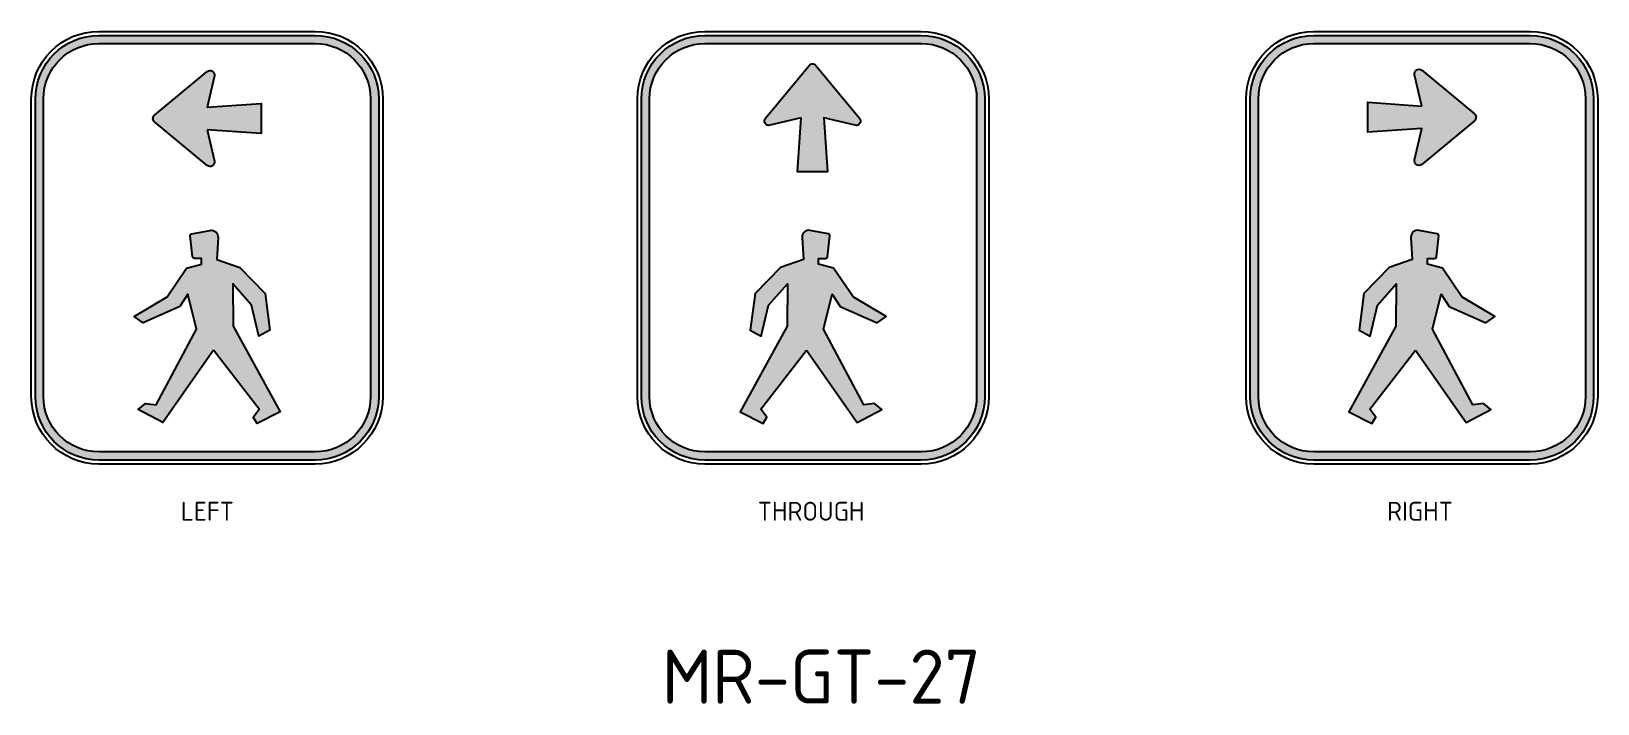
# Model space of a CAD drawing. Extents: x 50 to 339, y 106 to 230.
import ezdxf
from ezdxf.enums import TextEntityAlignment as Align

# ---------------------------------------------------------------- set-up
doc = ezdxf.new("R2010")
doc.units = 0
doc.header["$LTSCALE"] = 12
for name, color, linetype in [('L25', 1, 'CONTINUOUS'), ('L35', 3, 'CONTINUOUS'), ('T35', 3, 'CONTINUOUS')]:
    doc.layers.add(name, color=color, linetype=linetype)
doc.styles.add('ISO', font='iso3098b')

msp = doc.modelspace()

# ---------------------------------------------------------------- hatches: boundary and pattern name
at = {"layer": 'L25'}
h = msp.add_hatch(color=256, dxfattribs=at)
edge = h.paths.add_edge_path(flags=16)
edge.add_arc((62.26220804850846, 162.5200196353529), 10.25, 180, 270, ccw=False)
edge.add_line((52.01220804850846, 162.5200196353529), (52.01220804850846, 217.520019635353))
edge.add_arc((62.26220804850846, 217.5200196353529), 10.25, 90, 180, ccw=False)
edge.add_line((62.26220804850846, 227.7700196353529), (102.2622080485085, 227.7700196353529))
edge.add_arc((102.2622080485085, 217.5200196353529), 10.25, 0, 89.99999999999977, ccw=False)
edge.add_line((112.5122080485085, 217.5200196353529), (112.5122080485085, 162.5200196353529))
edge.add_arc((102.2622080485085, 162.5200196353529), 10.25, -90, 0, ccw=False)
edge.add_line((102.2622080485085, 152.2700196353529), (62.26220804850846, 152.2700196353529))
edge = h.paths.add_edge_path()
edge.add_arc((62.26220804850846, 162.5200196353529), 11.75, 180, 270, ccw=False)
edge.add_line((50.51220804850846, 162.5200196353529), (50.51220804850846, 217.520019635353))
edge.add_arc((62.26220804850846, 217.5200196353529), 11.75, 90, 180, ccw=False)
edge.add_line((62.26220804850846, 229.2700196353529), (102.2622080485085, 229.2700196353529))
edge.add_arc((102.2622080485085, 217.5200196353529), 11.75, 0, 89.99999999999977, ccw=False)
edge.add_line((114.0122080485085, 217.5200196353529), (114.0122080485085, 162.5200196353529))
edge.add_arc((102.2622080485085, 162.5200196353529), 11.75, -90, 0, ccw=False)
edge.add_line((102.2622080485085, 150.7700196353529), (62.26220804850846, 150.7700196353529))
h = msp.add_hatch(color=256, dxfattribs=at)
edge = h.paths.add_edge_path(flags=16)
edge.add_arc((174.35713138643, 162.5200196353529), 10.25, 180, 270, ccw=False)
edge.add_line((164.10713138643, 162.5200196353529), (164.10713138643, 217.520019635353))
edge.add_arc((174.35713138643, 217.5200196353529), 10.25, 90, 180, ccw=False)
edge.add_line((174.35713138643, 227.7700196353529), (214.35713138643, 227.7700196353529))
edge.add_arc((214.35713138643, 217.5200196353529), 10.25, 0, 89.99999999999977, ccw=False)
edge.add_line((224.60713138643, 217.5200196353529), (224.60713138643, 162.5200196353529))
edge.add_arc((214.35713138643, 162.5200196353529), 10.25, -90, 0, ccw=False)
edge.add_line((214.35713138643, 152.2700196353529), (174.35713138643, 152.2700196353529))
edge = h.paths.add_edge_path()
edge.add_arc((174.35713138643, 162.5200196353529), 11.75, 180, 270, ccw=False)
edge.add_line((162.60713138643, 162.5200196353529), (162.60713138643, 217.520019635353))
edge.add_arc((174.35713138643, 217.5200196353529), 11.75, 90, 180, ccw=False)
edge.add_line((174.35713138643, 229.2700196353529), (214.35713138643, 229.2700196353529))
edge.add_arc((214.35713138643, 217.5200196353529), 11.75, 0, 89.99999999999977, ccw=False)
edge.add_line((226.10713138643, 217.5200196353529), (226.10713138643, 162.5200196353529))
edge.add_arc((214.35713138643, 162.5200196353529), 11.75, -90, 0, ccw=False)
edge.add_line((214.35713138643, 150.7700196353529), (174.35713138643, 150.7700196353529))
h = msp.add_hatch(color=256, dxfattribs=at)
edge = h.paths.add_edge_path(flags=16)
edge.add_arc((286.9747241377586, 162.5200196353529), 10.25, 180, 270, ccw=False)
edge.add_line((276.7247241377586, 162.5200196353529), (276.7247241377586, 217.520019635353))
edge.add_arc((286.9747241377586, 217.5200196353529), 10.25, 90, 180, ccw=False)
edge.add_line((286.9747241377586, 227.7700196353529), (326.9747241377586, 227.7700196353529))
edge.add_arc((326.9747241377586, 217.5200196353529), 10.25, 0, 89.99999999999977, ccw=False)
edge.add_line((337.2247241377586, 217.5200196353529), (337.2247241377586, 162.5200196353529))
edge.add_arc((326.9747241377586, 162.5200196353529), 10.25, -90, 0, ccw=False)
edge.add_line((326.9747241377586, 152.2700196353529), (286.9747241377586, 152.2700196353529))
edge = h.paths.add_edge_path()
edge.add_arc((286.9747241377586, 162.5200196353529), 11.75, 180, 270, ccw=False)
edge.add_line((275.2247241377586, 162.5200196353529), (275.2247241377586, 217.520019635353))
edge.add_arc((286.9747241377586, 217.5200196353529), 11.75, 90, 180, ccw=False)
edge.add_line((286.9747241377586, 229.2700196353529), (326.9747241377586, 229.2700196353529))
edge.add_arc((326.9747241377586, 217.5200196353529), 11.75, 0, 89.99999999999977, ccw=False)
edge.add_line((338.7247241377586, 217.5200196353529), (338.7247241377586, 162.5200196353529))
edge.add_arc((326.9747241377586, 162.5200196353529), 11.75, -90, 0, ccw=False)
edge.add_line((326.9747241377586, 150.7700196353529), (286.9747241377586, 150.7700196353529))
h = msp.add_hatch(color=256, dxfattribs=at)
edge = h.paths.add_edge_path()
edge.add_line((192.1626869419855, 214.0200196353529), (186.3821837717038, 212.6534842714374))
edge.add_arc((186.1904647197633, 213.4644640797974), 0.8333333333333273, 140.3558250428549, 283.30077274216757, ccw=False)
edge.add_line((185.5487800856753, 213.996145633756), (193.6043356509198, 223.7183678559782))
edge.add_arc((194.2460202850077, 223.1866863020196), 0.8333333333333335, 39.64417495714508, 140.3558250428549, ccw=False)
edge.add_line((194.8877049190957, 223.7183678559782), (202.9432604649623, 213.996145633756))
edge.add_arc((202.3015758308744, 213.4644640797974), 0.8333333333333335, -103.30077274216751, 39.64417495714508, ccw=False)
edge.add_line((202.1098567789339, 212.6534842714374), (196.3293536086521, 214.0200196353529))
edge.add_line((196.3293536086521, 214.0200196353529), (197.0237980530966, 204.0200196353529))
edge.add_line((197.0237980530966, 204.0200196353529), (191.468242497541, 204.0200196353529))
edge.add_line((191.468242497541, 204.0200196353529), (192.1626869419855, 214.0200196353529))
h = msp.add_hatch(color=256, dxfattribs=at)
edge = h.paths.add_edge_path()
edge.add_line((82.26220804850846, 211.8255751909085), (83.628743412424, 206.0450720206267))
edge.add_arc((82.81776360406407, 205.8533529686863), 0.833333333333341, -129.64417495714588, 13.300772742167283, ccw=False)
edge.add_line((82.28608205010545, 205.2116683345983), (72.56385982788322, 213.2672238998427))
edge.add_arc((73.09554138184183, 213.9089085339307), 0.8333333333333335, 129.6441749571451, 230.3558250428549, ccw=False)
edge.add_line((72.56385982788322, 214.5505931680187), (82.28608205010545, 222.6061487138853))
edge.add_arc((82.81776360406407, 221.9644640797974), 0.8333333333333425, -13.300772742167283, 129.6441749571459, ccw=False)
edge.add_line((83.628743412424, 221.7727450278569), (82.26220804850846, 215.9922418575751))
edge.add_line((82.26220804850846, 215.9922418575751), (92.26220804850846, 216.6866863020196))
edge.add_line((92.26220804850846, 216.6866863020196), (92.26220804850846, 211.131130746464))
edge.add_line((92.26220804850846, 211.131130746464), (82.26220804850846, 211.8255751909085))
h = msp.add_hatch(color=256, dxfattribs=at)
edge = h.paths.add_edge_path()
edge.add_line((306.9747241377586, 216.2144640797974), (305.6081887738432, 221.9949672500791))
edge.add_arc((306.419168582203, 222.1866863020196), 0.8333333333332996, 50.35582504285492, 193.300772742168, ccw=False)
edge.add_line((306.9508501361616, 222.8283709361075), (316.6730723583838, 214.7728153708631))
edge.add_arc((316.1413908044252, 214.1311307367751), 0.8333333333333335, -50.35582504285492, 50.35582504285492, ccw=False)
edge.add_line((316.6730723583838, 213.4894461026872), (306.9508501361616, 205.4338905568205))
edge.add_arc((306.419168582203, 206.0755751909085), 0.8333333333333335, 166.6992272578329, 309.64417495714514, ccw=False)
edge.add_line((305.6081887738431, 206.2672942428489), (306.9747241377586, 212.0477974131308))
edge.add_line((306.9747241377586, 212.0477974131308), (296.9747241377586, 211.3533529686863))
edge.add_line((296.9747241377586, 211.3533529686863), (296.9747241377586, 216.9089085242418))
edge.add_line((296.9747241377586, 216.9089085242418), (306.9747241377586, 216.2144640797974))
h = msp.add_hatch(color=256, dxfattribs=at)
edge = h.paths.add_edge_path()
edge.add_line((83.4836367719343, 171.0750558124412), (74.0979222681716, 157.7127466697839))
edge.add_line((74.0979222681716, 157.7127466697839), (69.53363661038748, 160.0896957642634))
edge.add_line((69.53363661038748, 160.0896957642634), (70.8836365936757, 161.2460494535453))
edge.add_line((70.8836365936757, 161.2460494535453), (72.87649371186316, 160.9890819892827))
edge.add_line((72.87649371186313, 160.9890819892827), (80.33363647669353, 174.9938098926965))
edge.add_line((80.33363647669353, 174.9938098926965), (78.72649363944558, 181.4179970998624))
edge.add_line((78.72649363944561, 181.4179970998624), (77.2479222291775, 179.1695316374143))
edge.add_line((77.2479222291775, 179.1695316374143), (70.43363659924626, 176.1501635819784))
edge.add_line((70.43363659924626, 176.1501635819784), (68.76220804850846, 177.3065172712603))
edge.add_line((68.76220804850846, 177.3065172712602), (74.86935083005056, 180.9683038872529))
edge.add_line((74.86935083005056, 180.9683038872529), (78.46935078548597, 186.2361374051369))
edge.add_line((78.46935078548597, 186.2361374051369), (81.23363679978718, 187.0070397979249))
edge.add_line((81.23363679978718, 187.0070397979249), (81.23363679978718, 188.0185216991111))
edge.add_line((81.23363679978718, 188.0185216991111), (79.94134518240662, 188.0316992909287))
edge.add_arc((79.94496680192202, 188.3868619493165), 0.3551811228670274, 186.3018200704744, 269.415771008889, ccw=False)
edge.add_line((79.59193187196178, 188.3478751788804), (79.16438498149779, 192.2194189061816))
edge.add_arc((79.51741991145798, 192.2584056766177), 0.3551811228670142, 100.52348224926192, 186.3018200704724, ccw=False)
edge.add_line((79.45255016754032, 192.6076127016976), (82.80357091279564, 193.2301083618518))
edge.add_arc((83.03524856964452, 191.9829404151379), 1.268504010239349, 356.6312472020186, 460.52348224926277, ccw=False)
edge.add_line((84.30156063436368, 191.908400635556), (84.06220819334357, 187.8421841068285))
edge.add_line((84.06220819334351, 187.8421841068285), (88.305065283678, 186.3646212373682))
edge.add_line((88.30506528367806, 186.3646212373682), (92.997922368442, 181.5464807318938))
edge.add_line((92.997922368442, 181.5464807318938), (93.89792235730087, 174.8010843445495))
edge.add_line((93.8979223573009, 174.8010843445495), (91.84077952562353, 173.6447306552676))
edge.add_line((91.84077952562347, 173.6447306552676), (90.49077954233525, 179.4264991016769))
edge.add_line((90.49077954233525, 179.4264991016769), (87.01935101387971, 183.3452531819323))
edge.add_line((87.01935101387971, 183.3452531819323), (87.08363672736965, 175.5077450214216))
edge.add_line((87.08363672736965, 175.5077450214216), (95.76220804850846, 159.7042446679693))
edge.add_line((95.76220804850846, 159.7042446679693), (91.51935095817396, 157.520020921437))
edge.add_line((91.51935095817396, 157.520020921437), (90.81220810978488, 158.6763746107189))
edge.add_line((90.81220810978488, 158.6763746107189), (91.90506523911347, 160.153937680379))
edge.add_line((91.90506523911347, 160.153937680379), (83.4836367719343, 171.0750558124412))
h = msp.add_hatch(color=256, dxfattribs=at)
edge = h.paths.add_edge_path()
edge.add_line((193.1357026630041, 171.0750558124412), (202.5214171667668, 157.7127466697839))
edge.add_line((202.5214171667668, 157.7127466697839), (207.0857028245509, 160.0896957642634))
edge.add_line((207.0857028245509, 160.0896957642634), (205.7357028412627, 161.2460494535453))
edge.add_line((205.7357028412627, 161.2460494535453), (203.7428457230752, 160.9890819892827))
edge.add_line((203.7428457230753, 160.9890819892827), (196.2857029582449, 174.9938098926965))
edge.add_line((196.2857029582449, 174.9938098926965), (197.8928457954928, 181.4179970998624))
edge.add_line((197.8928457954928, 181.4179970998624), (199.3714172057609, 179.1695316374143))
edge.add_line((199.3714172057609, 179.1695316374143), (206.1857028356922, 176.1501635819784))
edge.add_line((206.1857028356922, 176.1501635819784), (207.85713138643, 177.3065172712603))
edge.add_line((207.85713138643, 177.3065172712602), (201.7499886048878, 180.9683038872529))
edge.add_line((201.7499886048878, 180.9683038872529), (198.1499886494524, 186.2361374051369))
edge.add_line((198.1499886494524, 186.2361374051369), (195.3857026351512, 187.0070397979249))
edge.add_line((195.3857026351512, 187.0070397979249), (195.3857026351512, 188.0185216991111))
edge.add_line((195.3857026351512, 188.0185216991111), (196.6779942525318, 188.0316992909287))
edge.add_arc((196.6743726330164, 188.3868619493165), 0.3551811228670274, 270.584228991111, 353.6981799295256)
edge.add_line((197.0274075629766, 188.3478751788804), (197.4549544534406, 192.2194189061816))
edge.add_arc((197.1019195234804, 192.2584056766177), 0.3551811228670142, 353.6981799295277, 439.4765177507381)
edge.add_line((197.1667892673981, 192.6076127016976), (193.8157685221428, 193.2301083618518))
edge.add_arc((193.5840908652939, 191.9829404151379), 1.268504010239349, 79.47651775073722, 183.3687527979814)
edge.add_line((192.3177788005747, 191.908400635556), (192.5571312415948, 187.8421841068285))
edge.add_line((192.5571312415949, 187.8421841068285), (188.3142741512604, 186.3646212373682))
edge.add_line((188.3142741512603, 186.3646212373682), (183.6214170664964, 181.5464807318938))
edge.add_line((183.6214170664964, 181.5464807318938), (182.7214170776375, 174.8010843445495))
edge.add_line((182.7214170776375, 174.8010843445495), (184.7785599093149, 173.6447306552676))
edge.add_line((184.7785599093149, 173.6447306552676), (186.1285598926032, 179.4264991016769))
edge.add_line((186.1285598926032, 179.4264991016769), (189.5999884210587, 183.3452531819323))
edge.add_line((189.5999884210587, 183.3452531819323), (189.5357027075688, 175.5077450214216))
edge.add_line((189.5357027075688, 175.5077450214216), (180.85713138643, 159.7042446679693))
edge.add_line((180.85713138643, 159.7042446679693), (185.0999884767645, 157.520020921437))
edge.add_line((185.0999884767645, 157.520020921437), (185.8071313251535, 158.6763746107189))
edge.add_line((185.8071313251535, 158.6763746107189), (184.7142741958249, 160.153937680379))
edge.add_line((184.7142741958249, 160.153937680379), (193.1357026630041, 171.0750558124412))
h = msp.add_hatch(color=256, dxfattribs=at)
edge = h.paths.add_edge_path()
edge.add_line((305.7532954143327, 171.0750558124412), (315.1390099180954, 157.7127466697839))
edge.add_line((315.1390099180954, 157.7127466697839), (319.7032955758796, 160.0896957642634))
edge.add_line((319.7032955758796, 160.0896957642634), (318.3532955925913, 161.2460494535453))
edge.add_line((318.3532955925913, 161.2460494535453), (316.3604384744038, 160.9890819892827))
edge.add_line((316.3604384744039, 160.9890819892827), (308.9032957095735, 174.9938098926965))
edge.add_line((308.9032957095735, 174.9938098926965), (310.5104385468214, 181.4179970998624))
edge.add_line((310.5104385468214, 181.4179970998624), (311.9890099570895, 179.1695316374143))
edge.add_line((311.9890099570895, 179.1695316374143), (318.8032955870208, 176.1501635819784))
edge.add_line((318.8032955870208, 176.1501635819784), (320.4747241377586, 177.3065172712603))
edge.add_line((320.4747241377586, 177.3065172712602), (314.3675813562165, 180.9683038872529))
edge.add_line((314.3675813562165, 180.9683038872529), (310.7675814007811, 186.2361374051369))
edge.add_line((310.7675814007811, 186.2361374051369), (308.0032953864799, 187.0070397979249))
edge.add_line((308.0032953864799, 187.0070397979249), (308.0032953864799, 188.0185216991111))
edge.add_line((308.0032953864799, 188.0185216991111), (309.2955870038604, 188.0316992909287))
edge.add_arc((309.291965384345, 188.3868619493165), 0.3551811228670274, 270.584228991111, 353.6981799295256)
edge.add_line((309.6450003143053, 188.3478751788804), (310.0725472047693, 192.2194189061816))
edge.add_arc((309.7195122748091, 192.2584056766177), 0.3551811228670142, 353.6981799295277, 439.4765177507381)
edge.add_line((309.7843820187267, 192.6076127016976), (306.4333612734714, 193.2301083618518))
edge.add_arc((306.2016836166225, 191.9829404151379), 1.268504010239349, 79.47651775073722, 183.3687527979814)
edge.add_line((304.9353715519034, 191.908400635556), (305.1747239929235, 187.8421841068285))
edge.add_line((305.1747239929235, 187.8421841068285), (300.931866902589, 186.3646212373682))
edge.add_line((300.931866902589, 186.3646212373682), (296.239009817825, 181.5464807318938))
edge.add_line((296.239009817825, 181.5464807318938), (295.3390098289661, 174.8010843445495))
edge.add_line((295.3390098289661, 174.8010843445495), (297.3961526606435, 173.6447306552676))
edge.add_line((297.3961526606436, 173.6447306552676), (298.7461526439318, 179.4264991016769))
edge.add_line((298.7461526439318, 179.4264991016769), (302.2175811723873, 183.3452531819323))
edge.add_line((302.2175811723873, 183.3452531819323), (302.1532954588974, 175.5077450214216))
edge.add_line((302.1532954588974, 175.5077450214216), (293.4747241377586, 159.7042446679693))
edge.add_line((293.4747241377586, 159.7042446679693), (297.7175812280931, 157.520020921437))
edge.add_line((297.7175812280931, 157.520020921437), (298.4247240764822, 158.6763746107189))
edge.add_line((298.4247240764822, 158.6763746107189), (297.3318669471536, 160.153937680379))
edge.add_line((297.3318669471536, 160.153937680379), (305.7532954143327, 171.0750558124412))

# ---------------------------------------------------------------- linework, layer by layer
for points in [[(62.26220804850846, 150.7700196353529, -0.4142135623730951), (50.51220804850846, 162.5200196353529), (50.51220804850846, 217.5200196353529, -0.4142135623730951), (62.26220804850846, 229.2700196353529), (102.2622080485085, 229.2700196353529, -0.4142135623730947), (114.0122080485085, 217.5200196353529), (114.0122080485085, 162.5200196353529, -0.4142135623730951), (102.2622080485085, 150.7700196353529)], [(174.35713138643, 150.7700196353529, -0.4142135623730951), (162.60713138643, 162.5200196353529), (162.60713138643, 217.5200196353529, -0.4142135623730951), (174.35713138643, 229.2700196353529), (214.35713138643, 229.2700196353529, -0.4142135623730947), (226.10713138643, 217.5200196353529), (226.10713138643, 162.5200196353529, -0.4142135623730951), (214.35713138643, 150.7700196353529)], [(286.9747241377586, 150.7700196353529, -0.4142135623730951), (275.2247241377586, 162.5200196353529), (275.2247241377586, 217.5200196353529, -0.4142135623730951), (286.9747241377586, 229.2700196353529), (326.9747241377586, 229.2700196353529, -0.4142135623730947), (338.7247241377586, 217.5200196353529), (338.7247241377586, 162.5200196353529, -0.4142135623730951), (326.9747241377586, 150.7700196353529)], [(62.26220804850846, 152.2700196353529, -0.414213562373095), (52.01220804850846, 162.5200196353529), (52.01220804850846, 217.5200196353529, -0.414213562373095), (62.26220804850846, 227.7700196353529), (102.2622080485085, 227.7700196353529, -0.4142135623730943), (112.5122080485085, 217.5200196353529), (112.5122080485085, 162.5200196353529, -0.414213562373095), (102.2622080485085, 152.2700196353529)], [(174.35713138643, 152.2700196353529, -0.414213562373095), (164.10713138643, 162.5200196353529), (164.10713138643, 217.5200196353529, -0.414213562373095), (174.35713138643, 227.7700196353529), (214.35713138643, 227.7700196353529, -0.4142135623730943), (224.60713138643, 217.5200196353529), (224.60713138643, 162.5200196353529, -0.414213562373095), (214.35713138643, 152.2700196353529)], [(286.9747241377586, 152.2700196353529, -0.414213562373095), (276.7247241377586, 162.5200196353529), (276.7247241377586, 217.5200196353529, -0.414213562373095), (286.9747241377586, 227.7700196353529), (326.9747241377586, 227.7700196353529, -0.4142135623730943), (337.2247241377586, 217.5200196353529), (337.2247241377586, 162.5200196353529, -0.414213562373095), (326.9747241377586, 152.2700196353529)], [(192.1626869419855, 214.0200196353529), (186.3821837717038, 212.6534842714374, -0.7195323509243168), (185.5487800856753, 213.996145633756), (193.6043356509198, 223.7183678559782, -0.4700935059844015), (194.8877049190957, 223.7183678559782), (202.9432604649623, 213.996145633756, -0.719532350924317), (202.1098567789339, 212.6534842714374), (196.3293536086521, 214.0200196353529), (197.0237980530966, 204.0200196353529), (191.468242497541, 204.0200196353529)], [(82.26220804850846, 211.8255751909085), (83.628743412424, 206.0450720206267, -0.7195323509243168), (82.28608205010545, 205.2116683345983), (72.56385982788322, 213.2672238998427, -0.4700935059844015), (72.56385982788322, 214.5505931680187), (82.28608205010545, 222.6061487138853, -0.719532350924317), (83.628743412424, 221.7727450278569), (82.26220804850846, 215.9922418575751), (92.26220804850846, 216.6866863020196), (92.26220804850846, 211.131130746464)], [(306.9747241377586, 216.2144640797974), (305.6081887738432, 221.9949672500791, -0.7195323509243168), (306.9508501361616, 222.8283709361075), (316.6730723583838, 214.7728153708631, -0.4700935059844015), (316.6730723583838, 213.4894461026872), (306.9508501361616, 205.4338905568205, -0.719532350924317), (305.6081887738431, 206.2672942428489), (306.9747241377586, 212.0477974131308), (296.9747241377586, 211.3533529686863), (296.9747241377586, 216.9089085242418)], [(83.4836367719343, 171.0750558124412), (74.0979222681716, 157.7127466697839), (69.53363661038748, 160.0896957642634), (70.8836365936757, 161.2460494535453), (72.87649371186313, 160.9890819892827), (80.33363647669353, 174.9938098926965), (78.72649363944561, 181.4179970998624), (77.2479222291775, 179.1695316374143), (70.43363659924626, 176.1501635819784), (68.76220804850846, 177.3065172712602), (74.86935083005056, 180.9683038872529), (78.46935078548597, 186.2361374051369), (81.23363679978718, 187.0070397979249), (81.23363679978718, 188.0185216991111), (79.94134518240662, 188.0316992909287, -0.3794347891695709), (79.59193187196178, 188.3478751788804), (79.16438498149773, 192.2194189061816, -0.3927936435416189), (79.45255016754032, 192.6076127016976), (82.80357091279564, 193.2301083618518, -0.4871506528824782), (84.30156063436368, 191.908400635556), (84.06220819334351, 187.8421841068285), (88.30506528367806, 186.3646212373682), (92.997922368442, 181.5464807318938), (93.8979223573009, 174.8010843445495), (91.84077952562347, 173.6447306552676), (90.49077954233525, 179.4264991016769), (87.01935101387971, 183.3452531819323), (87.08363672736965, 175.5077450214216), (95.76220804850846, 159.7042446679693), (91.51935095817396, 157.520020921437), (90.81220810978488, 158.6763746107189), (91.90506523911347, 160.153937680379)], [(193.1357026630041, 171.0750558124412), (202.5214171667668, 157.7127466697839), (207.0857028245509, 160.0896957642634), (205.7357028412627, 161.2460494535453), (203.7428457230753, 160.9890819892827), (196.2857029582449, 174.9938098926965), (197.8928457954928, 181.4179970998624), (199.3714172057609, 179.1695316374143), (206.1857028356922, 176.1501635819784), (207.85713138643, 177.3065172712602), (201.7499886048878, 180.9683038872529), (198.1499886494524, 186.2361374051369), (195.3857026351512, 187.0070397979249), (195.3857026351512, 188.0185216991111), (196.6779942525318, 188.0316992909287, 0.3794347891695709), (197.0274075629766, 188.3478751788804), (197.4549544534407, 192.2194189061816, 0.3927936435416189), (197.1667892673981, 192.6076127016976), (193.8157685221428, 193.2301083618518, 0.4871506528824782), (192.3177788005747, 191.908400635556), (192.5571312415949, 187.8421841068285), (188.3142741512603, 186.3646212373682), (183.6214170664964, 181.5464807318938), (182.7214170776375, 174.8010843445495), (184.7785599093149, 173.6447306552676), (186.1285598926032, 179.4264991016769), (189.5999884210587, 183.3452531819323), (189.5357027075688, 175.5077450214216), (180.85713138643, 159.7042446679693), (185.0999884767645, 157.520020921437), (185.8071313251535, 158.6763746107189), (184.7142741958249, 160.153937680379)], [(305.7532954143327, 171.0750558124412), (315.1390099180954, 157.7127466697839), (319.7032955758796, 160.0896957642634), (318.3532955925913, 161.2460494535453), (316.3604384744039, 160.9890819892827), (308.9032957095735, 174.9938098926965), (310.5104385468214, 181.4179970998624), (311.9890099570895, 179.1695316374143), (318.8032955870208, 176.1501635819784), (320.4747241377586, 177.3065172712602), (314.3675813562165, 180.9683038872529), (310.7675814007811, 186.2361374051369), (308.0032953864799, 187.0070397979249), (308.0032953864799, 188.0185216991111), (309.2955870038604, 188.0316992909287, 0.3794347891695709), (309.6450003143053, 188.3478751788804), (310.0725472047693, 192.2194189061816, 0.3927936435416189), (309.7843820187267, 192.6076127016976), (306.4333612734714, 193.2301083618518, 0.4871506528824782), (304.9353715519034, 191.908400635556), (305.1747239929235, 187.8421841068285), (300.931866902589, 186.3646212373682), (296.239009817825, 181.5464807318938), (295.3390098289661, 174.8010843445495), (297.3961526606436, 173.6447306552676), (298.7461526439318, 179.4264991016769), (302.2175811723873, 183.3452531819323), (302.1532954588974, 175.5077450214216), (293.4747241377586, 159.7042446679693), (297.7175812280931, 157.520020921437), (298.4247240764822, 158.6763746107189), (297.3318669471536, 160.153937680379)]]:
    msp.add_lwpolyline(points, format="xyb", close=True, dxfattribs=at)
at = {"layer": 'L35'}
for points in [[(62.26220804850846, 150.0200196353529, -0.414213562373095), (49.76220804850846, 162.5200196353529), (49.76220804850846, 217.5200196353529, -0.4142135623730951), (62.26220804850846, 230.0200196353529), (102.2622080485085, 230.0200196353529, -0.4142135623730949), (114.7622080485085, 217.5200196353529), (114.7622080485085, 162.5200196353529, -0.414213562373095), (102.2622080485085, 150.0200196353529)], [(174.35713138643, 150.0200196353529, -0.414213562373095), (161.85713138643, 162.5200196353529), (161.85713138643, 217.5200196353529, -0.4142135623730951), (174.35713138643, 230.0200196353529), (214.35713138643, 230.0200196353529, -0.4142135623730949), (226.85713138643, 217.5200196353529), (226.85713138643, 162.5200196353529, -0.414213562373095), (214.35713138643, 150.0200196353529)], [(286.9747241377586, 150.0200196353529, -0.414213562373095), (274.4747241377586, 162.5200196353529), (274.4747241377586, 217.5200196353529, -0.4142135623730951), (286.9747241377586, 230.0200196353529), (326.9747241377586, 230.0200196353529, -0.4142135623730949), (339.4747241377586, 217.5200196353529), (339.4747241377586, 162.5200196353529, -0.414213562373095), (326.9747241377586, 150.0200196353529)]]:
    msp.add_lwpolyline(points, format="xyb", close=True, dxfattribs=at)

# ---------------------------------------------------------------- texts
at = {"layer": 'T35', "style": 'ISO'}
for s, p in [('LEFT', (82.33075092974923, 139.5586022393887)), ('THROUGH', (193.992875719204, 139.5586022393887)), ('RIGHT', (306.6104698494912, 139.5586022393887))]:
    msp.add_text(s, height=3.5, dxfattribs=at).set_placement(p, align=Align.CENTER)
at = {"layer": 'T35', "insert": (166.3938423806933, 115.7400118353606), "char_height": 10, "attachment_point": 1, "style": 'ISO'}
msp.add_mtext_dynamic_manual_height_columns('MR-GT-27', width=96.29284247128226, gutter_width=17.5, heights=[0], dxfattribs=at)

doc.saveas('drawing.dxf')
